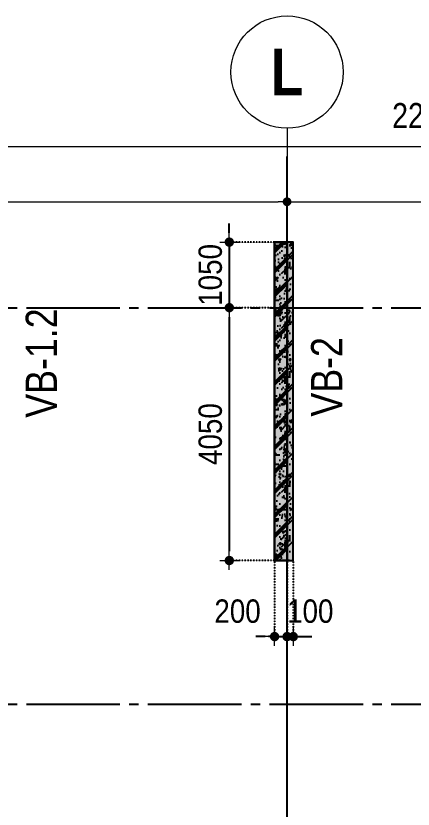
# Model space of a CAD drawing. Header units: millimetres. Extents: x -3973692 to -2843767, y 592734 to 838475.
# Drawn here: x -3065544 to -3059173, y 754199 to 766905 of the extents above; entities that cross this region are included whole.
import ezdxf
from ezdxf.enums import TextEntityAlignment as Align

# ---------------------------------------------------------------- set-up
doc = ezdxf.new("R2010")
doc.units = ezdxf.units.MM
doc.header["$MEASUREMENT"] = 0
doc.header["$PDMODE"] = 3
doc.header["$PDSIZE"] = -20
for name, pattern in [('CHG_XX_Luoi truc-Block B$0$MB_Luoi truc-150-TWB$0$Center101', [13, 10, -1, 1, -1]), ('DIVIDE2', [15.87499999999999, 6.349999999999998, -3.174999999999998, 0, -3.174999999999998, 0, -3.174999999999998]), ('HIDDEN5', [2.8375, 1.25, -1.5875])]:
    doc.linetypes.add(name, pattern=pattern)
doc.layers.get('0').update_dxf_attribs({"lineweight": 9})
doc.layers.get('Defpoints').update_dxf_attribs({"color": 10, "lineweight": 0})
for name, color, linetype, lineweight in [("'S_General_Dim_1", 1, 'Continuous', 18), ("'S_General_Divide_3 Intermediate", 3, 'DIVIDE2', 40), ('CHG_XX_Cot_Block B-T4-7$0$DBAO', 3, 'Continuous', 13), ('CHG_XX_Luoi truc-Block B$0$Dim 200', 1, 'Continuous', 5), ('TEXT', 7, 'Continuous', 15)]:
    doc.layers.add(name, color=color, linetype=linetype, lineweight=lineweight)
for name, color, linetype in [('CHG_XX_Cot_Block B-T4-7$0$mb_cot tang 1-3$0$Concrete Hatch', 218, 'Continuous'), ('CHG_XX_Cot_Block B-T4-7$0$mb_cot tang 1-3$0$Concrete Line', 6, 'Continuous'), ('CHG_XX_Cot_Block B-T4-7$0$mb_cot tang 1-3$0$Concrete Solid', 216, 'Continuous'), ('CHG_XX_Cot_Block B-T4-7$0$mb_cot tang 9-13 twb$0$Concrete Hatch', 218, 'Continuous'), ('CHG_XX_Cot_Block B-T4-7$0$mb_cot tang 9-13 twb$0$Concrete Line', 6, 'Continuous'), ('CHG_XX_Cot_Block B-T4-7$0$mb_cot tang 9-13 twb$0$Concrete Solid', 216, 'Continuous'), ('CHG_XX_Luoi truc-Block B$0$MB_Luoi truc-150-TWB$0$Grid', 34, 'Continuous'), ('CHG_XX_Luoi truc-Block B$0$MB_Luoi truc-150-TWB$0$Grid Line', 251, 'CHG_XX_Luoi truc-Block B$0$MB_Luoi truc-150-TWB$0$Center101'), ('dim', 1, 'Continuous')]:
    doc.layers.add(name, color=color, linetype=linetype)
doc.styles.add('arial', font='arial.ttf', dxfattribs={"width": 0.85})
doc.styles.add('CHG_XX_Luoi truc-Block B$0$MB_Luoi truc-150-TWB$0$Grid A-F$0$VNI-HelveCB', font='')
doc.styles.add('CHG_XX_Luoi truc-Block B$0$Star-HelCon', font='')
doc.styles.add('TTP-HelCon', font='')
doc.styles.get('CHG_XX_Luoi truc-Block B$0$MB_Luoi truc-150-TWB$0$Grid A-F$0$VNI-HelveCB').set_extended_font_data('VNI-Helve-Condense', bold=True)
doc.styles.get('CHG_XX_Luoi truc-Block B$0$Star-HelCon').set_extended_font_data('VNI-Helve-Condense')
doc.styles.get('TTP-HelCon').set_extended_font_data('VNI-Helve-Condense')
doc.dimstyles.new('150', dxfattribs={"dimscale": 150, "dimtxt": 2.5, "dimasz": 1, "dimexe": 0, "dimexo": 0, "dimgap": 0.75, "dimtad": 1, "dimdec": 0, "dimzin": 9, "dimdsep": 46, "dimtxsty": 'arial', "dimblk1": 'DIMDOT', "dimblk2": 'DIMDOT', "dimsah": 1, "dimcen": 2, "dimdle": 3, "dimclre": 8, "dimclrt": 2, "dimadec": 0, "dimazin": 0, "dimtfac": 1, "dimtdec": 0, "dimtix": 1, "dimtmove": 2, "dimatfit": 3, "dimldrblk": 'DIMPIJL', "dimfxl": 1, "dimtvp": 1.8, "dimtolj": 1, "dimtzin": 0, "dimarcsym": 0})
doc.dimstyles.new('CHG_XX_Luoi truc-Block B$0$Dim 200', dxfattribs={"dimscale": 200, "dimtxt": 2, "dimasz": 0.7, "dimexe": 1, "dimexo": 1, "dimgap": 1, "dimtad": 1, "dimdec": 0, "dimzin": 12, "dimdsep": 46, "dimtxsty": 'CHG_XX_Luoi truc-Block B$0$Star-HelCon', "dimblk": 'CHG_XX_Luoi truc-Block B$0$_Dot', "dimcen": 1, "dimclrd": 256, "dimclre": 256, "dimclrt": 3, "dimadec": 0, "dimazin": 0, "dimtfac": 1, "dimtdec": 0, "dimtix": 1, "dimtmove": 2, "dimatfit": 3, "dimldrblk": 'CHG_XX_Luoi truc-Block B$0$HTT Arrow 30', "dimfxl": 1, "dimtolj": 1, "dimtzin": 0, "dimarcsym": 0})

# ---------------------------------------------------------------- blocks, each defined once
blk = doc.blocks.new('*U3043')
at = {"layer": 'CHG_XX_Luoi truc-Block B$0$MB_Luoi truc-150-TWB$0$Grid Line'}
blk.add_line((0, 0), (0, 189), dxfattribs=at)
at = {"layer": 'CHG_XX_Luoi truc-Block B$0$MB_Luoi truc-150-TWB$0$Grid', "lineweight": -2, "style": 'CHG_XX_Luoi truc-Block B$0$MB_Luoi truc-150-TWB$0$Grid A-F$0$VNI-HelveCB'}
for tag, p in [('GRIDSUB', (0, 198)), ('GRID', (0, -9))]:
    blk.add_attdef(tag, text='', height=5, dxfattribs=at).set_placement(p, align=Align.MIDDLE)
blk = doc.blocks.new('CHG_XX_Luoi truc-Block B$0$_Dot')
at = {"color": 0, "linetype": 'ByBlock', "lineweight": -2}
blk.add_line((-0.5, 0), (-1, 0), dxfattribs=at)
at = {"color": 0, "linetype": 'ByBlock', "const_width": 0.5}
blk.add_lwpolyline([(-0.25, 0, 1), (0.25, 0, 1)], format="xyb", close=True, dxfattribs=at)
blk = doc.blocks.new('*D3047')
at = {"layer": 'CHG_XX_Luoi truc-Block B$0$Dim 200', "lineweight": -2, "transparency": 16777216}
for p, q in [((8026088.360705459, 1125780.489695714), (8026088.360705459, 1127745.146498515)), ((8036538.360705459, 1125780.489695714), (8036538.360705459, 1127745.146498515)), ((8026228.360705459, 1127545.146498515), (8036398.360705459, 1127545.146498515))]:
    blk.add_line(p, q, dxfattribs=at)
at = {"layer": 'Defpoints', "color": 0, "transparency": 16777216}
for p in [(8036538.360705459, 1127545.146498515), (8026088.360705459, 1125580.489695714), (8036538.360705459, 1125580.489695714)]:
    blk.add_point(p, dxfattribs=at)
at = {"layer": 'CHG_XX_Luoi truc-Block B$0$Dim 200', "lineweight": -2, "transparency": 16777216, "xscale": 140, "yscale": 140, "zscale": 140, "rotation": 180}
blk.add_blockref('CHG_XX_Luoi truc-Block B$0$_Dot', (8026088.360705459, 1127545.146498515), dxfattribs=at)
at = {"layer": 'CHG_XX_Luoi truc-Block B$0$Dim 200', "lineweight": -2, "transparency": 16777216, "xscale": 140, "yscale": 140, "zscale": 140}
blk.add_blockref('CHG_XX_Luoi truc-Block B$0$_Dot', (8036538.360705459, 1127545.146498515), dxfattribs=at)
at = {"layer": 'CHG_XX_Luoi truc-Block B$0$Dim 200', "color": 3, "transparency": 16777216, "insert": (8031313.360705459, 1127949.413165182), "char_height": 400, "attachment_point": 5, "style": 'CHG_XX_Luoi truc-Block B$0$Star-HelCon'}
blk.add_mtext('\\A1;10450', dxfattribs=at)
blk = doc.blocks.new('CHG_XX_Luoi truc-Block B$0$HTT Arrow 30')
blk.add_hatch(color=256).paths.add_polyline_path([(-2.5, 0.3750000000000002), (-2.5, -0.3749999999999998), (0, 0)])
at = {"color": 0, "linetype": 'ByBlock', "lineweight": -2}
for p, q in [((0, 0), (-2.5, 0.3750000000000002)), ((-2.5, -0.3749999999999998), (-2.5, 0.3750000000000002)), ((0, 0), (-2.5, -0.3749999999999998))]:
    blk.add_line(p, q, dxfattribs=at)
blk = doc.blocks.new('*D3048')
at = {"layer": 'CHG_XX_Luoi truc-Block B$0$Dim 200', "lineweight": -2, "transparency": 16777216}
for p, q in [((8036538.360705459, 1125780.489695714), (8036538.360705459, 1127745.146498515)), ((8048788.360705578, 1125780.489695714), (8048788.360705578, 1127745.146498515)), ((8036678.360705459, 1127545.146498515), (8048648.360705578, 1127545.146498515))]:
    blk.add_line(p, q, dxfattribs=at)
at = {"layer": 'Defpoints', "color": 0, "transparency": 16777216}
for p in [(8048788.360705578, 1127545.146498515), (8036538.360705459, 1125580.489695714), (8048788.360705578, 1125580.489695714)]:
    blk.add_point(p, dxfattribs=at)
at = {"layer": 'CHG_XX_Luoi truc-Block B$0$Dim 200', "lineweight": -2, "transparency": 16777216, "xscale": 140, "yscale": 140, "zscale": 140, "rotation": 180}
blk.add_blockref('CHG_XX_Luoi truc-Block B$0$_Dot', (8036538.360705459, 1127545.146498515), dxfattribs=at)
at = {"layer": 'CHG_XX_Luoi truc-Block B$0$Dim 200', "lineweight": -2, "transparency": 16777216, "xscale": 140, "yscale": 140, "zscale": 140}
blk.add_blockref('CHG_XX_Luoi truc-Block B$0$_Dot', (8048788.360705578, 1127545.146498515), dxfattribs=at)
at = {"layer": 'CHG_XX_Luoi truc-Block B$0$Dim 200', "color": 3, "transparency": 16777216, "insert": (8042663.360705518, 1127949.413165182), "char_height": 400, "attachment_point": 5, "style": 'CHG_XX_Luoi truc-Block B$0$Star-HelCon'}
blk.add_mtext('\\A1;12250', dxfattribs=at)
blk = doc.blocks.new('*D3049')
at = {"layer": 'CHG_XX_Luoi truc-Block B$0$Dim 200', "lineweight": -2, "transparency": 16777216}
for p, q in [((8026088.360705459, 1125780.489695714), (8026088.360705459, 1128627.62197251)), ((8048788.360705578, 1125780.489695714), (8048788.360705578, 1128627.62197251)), ((8026228.360705459, 1128427.62197251), (8048648.360705578, 1128427.62197251))]:
    blk.add_line(p, q, dxfattribs=at)
at = {"layer": 'Defpoints', "color": 0, "transparency": 16777216}
for p in [(8048788.360705578, 1128427.62197251), (8026088.360705459, 1125580.489695714), (8048788.360705578, 1125580.489695714)]:
    blk.add_point(p, dxfattribs=at)
at = {"layer": 'CHG_XX_Luoi truc-Block B$0$Dim 200', "lineweight": -2, "transparency": 16777216, "xscale": 140, "yscale": 140, "zscale": 140, "rotation": 180}
blk.add_blockref('CHG_XX_Luoi truc-Block B$0$_Dot', (8026088.360705459, 1128427.62197251), dxfattribs=at)
at = {"layer": 'CHG_XX_Luoi truc-Block B$0$Dim 200', "lineweight": -2, "transparency": 16777216, "xscale": 140, "yscale": 140, "zscale": 140}
blk.add_blockref('CHG_XX_Luoi truc-Block B$0$_Dot', (8048788.360705578, 1128427.62197251), dxfattribs=at)
at = {"layer": 'CHG_XX_Luoi truc-Block B$0$Dim 200', "color": 3, "transparency": 16777216, "insert": (8038860.405, 1128923.428), "char_height": 400, "attachment_point": 5, "style": 'CHG_XX_Luoi truc-Block B$0$Star-HelCon'}
blk.add_mtext('\\A1;22700', dxfattribs=at)
blk = doc.blocks.new('*U3113')
at = {"layer": 'CHG_XX_Cot_Block B-T4-7$0$mb_cot tang 9-13 twb$0$Concrete Hatch'}
h = blk.add_hatch(dxfattribs=at)
h.set_pattern_fill('CONCRETE', color=256, scale=50, style=0, pattern_type=2)
h.set_pattern_definition([(45, (-1550.000000000233, 49.99999999994191), (-176.7766952966369, 176.7766952966369), []), (45, (-1550.000000000233, 99.9999999999419), (-353.5533905932737, 353.5533905932738), []), (49.99999999999999, (-1550.000000000233, 49.99999999994191), (358.6300913003767, -31.37606749129755), [37.5, -412.5]), (355, (-1550.000000000233, 49.99999999994191), (-69.3756668065, 376.0960668500059), [30, -330]), (100.4514, (-1520.114160000233, 47.38532999994192), (289.2546908570108, 344.7197710304768), [31.870095, -350.571056]), (46.18420000000001, (-1550.000000000233, 149.9999999999419), (533.6205243128222, -82.75950716450905), [56.25, -618.75]), (96.6356, (-1505.531627500233, 143.1033464999419), (467.3313527743517, 487.0589354502209), [47.805144, -525.8565]), (351.1842, (-1550.000000000233, 149.9999999999419), (467.3309725668136, 487.0593004626623), [45, -495]), (21, (-1500.000000000233, 124.9999999999419), (298.4535260592309, -201.3094453326694), [37.5, -412.5]), (326.0000000000001, (-1500.000000000233, 124.9999999999419), (121.6576659607909, 362.5750225234265), [30, -330]), (71.4514, (-1475.128883500233, 108.2241969999419), (420.111314290745, 161.2652483549762), [31.870095, -350.571056]), (37.50000000000001, (-1550.000000000233, 49.99999999994191), (6.079927658645334, 166.4469269156558), [0, -326, 0, -335, 0, -331.25]), (7.499999999999999, (-1550.000000000233, 49.99999999994191), (131.5347687210743, 197.2058559411801), [0, -191, 0, -318.5, 0, -126.25]), (327.5, (-1661.500000000233, 49.99999999994191), (266.9112180862045, -11.2774358671899), [0, -125, 0, -390, 0, -517.5]), (317.5, (-1711.500000000233, 49.99999999994191), (291.5930846711931, 50.05249116615882), [0, -162.5, 0, -259, 0, -367.5]), (0, (-1375.000000000233, 224.9999999999419), (0, 875), [87.5, -787.5]), (0, (-1112.500000000233, 399.9999999999419), (0, 875), [87.5, -787.5]), (0, (-1287.500000000233, 749.9999999999419), (0, 875), [87.5, -350, 87.5, -350]), (90, (-1375.000000000233, 224.9999999999419), (-875, 5.35782974626967e-14), [87.5, -787.5]), (90, (-1287.500000000233, 749.9999999999419), (-875, 5.35782974626967e-14), [87.5, -787.5]), (90, (-1025.000000000233, 399.9999999999419), (-875, 5.35782974626967e-14), [87.5, -787.5]), (90, (-850.0000000002328, 662.4999999999419), (-875, 5.35782974626967e-14), [87.5, -787.5]), (135, (-1287.500000000233, 224.9999999999419), (-875.016357447105, 8.881784197001252e-14), [123.76, -1113.7]), (135, (-1200.000000000233, 749.9999999999419), (-875.016357447105, 8.881784197001252e-14), [123.76, -1113.7]), (45, (-1112.500000000233, 399.9999999999419), (8.881784197001252e-14, 875.016357447105), [123.76, -247.485, 123.76, -742.455]), (0, (-1725.000000000233, 49.99999999994191), (87.5, 87.5), [-175, 0])])
h.paths.add_polyline_path([(-3300.000000000233, 150), (-3300.000000000233, -50.00000000005809), (1800, -50.00000000005821), (1800, 150)])
at = {"layer": 'CHG_XX_Cot_Block B-T4-7$0$mb_cot tang 9-13 twb$0$Concrete Solid'}
blk.add_hatch(color=256, dxfattribs=at).paths.add_polyline_path([(-3300.000000000233, 150), (-3300.000000000233, -50.00000000005809), (1800, -50.00000000005821), (1800, 150)])
at = {"layer": 'CHG_XX_Cot_Block B-T4-7$0$mb_cot tang 9-13 twb$0$Concrete Line'}
blk.add_lwpolyline([(-3300.000000000233, 150), (-3300.000000000233, -50.00000000005809), (1800, -50.00000000005821), (1800, 150)], close=True, dxfattribs=at)
blk = doc.blocks.new('*U3120')
at = {"layer": 'CHG_XX_Cot_Block B-T4-7$0$mb_cot tang 1-3$0$Concrete Hatch'}
h = blk.add_hatch(dxfattribs=at)
h.set_pattern_fill('CONCRETE', color=256, scale=50, style=0, pattern_type=2)
h.set_pattern_definition([(45, (-50.00000000008731, -4850), (-176.7766952966369, 176.7766952966369), []), (45, (-50.00000000008731, -4800), (-353.5533905932737, 353.5533905932738), []), (49.99999999999999, (-50.00000000008731, -4850), (358.6300913003767, -31.37606749129755), [37.5, -412.5]), (355, (-50.00000000008731, -4850), (-69.3756668065, 376.0960668500059), [30, -330]), (100.4514, (-20.11416000008731, -4852.61467), (289.2546908570108, 344.7197710304768), [31.870095, -350.571056]), (46.18420000000001, (-50.00000000008731, -4750), (533.6205243128222, -82.75950716450905), [56.25, -618.75]), (96.6356, (-5.531627500087325, -4756.8966535), (467.3313527743517, 487.0589354502209), [47.805144, -525.8565]), (351.1842, (-50.00000000008731, -4750), (467.3309725668136, 487.0593004626623), [45, -495]), (21, (-8.731149137020111e-11, -4775), (298.4535260592309, -201.3094453326694), [37.5, -412.5]), (326.0000000000001, (-8.731149137020111e-11, -4775), (121.6576659607909, 362.5750225234265), [30, -330]), (71.4514, (24.87111649991269, -4791.775803), (420.111314290745, 161.2652483549762), [31.870095, -350.571056]), (37.50000000000001, (-50.00000000008731, -4850), (6.079927658645334, 166.4469269156558), [0, -326, 0, -335, 0, -331.25]), (7.499999999999999, (-50.00000000008731, -4850), (131.5347687210743, 197.2058559411801), [0, -191, 0, -318.5, 0, -126.25]), (327.5, (-161.5000000000873, -4850), (266.9112180862045, -11.2774358671899), [0, -125, 0, -390, 0, -517.5]), (317.5, (-211.5000000000873, -4850), (291.5930846711931, 50.05249116615882), [0, -162.5, 0, -259, 0, -367.5]), (0, (124.9999999999127, -4675), (0, 875), [87.5, -787.5]), (0, (387.4999999999127, -4500), (0, 875), [87.5, -787.5]), (0, (212.4999999999127, -4150), (0, 875), [87.5, -350, 87.5, -350]), (90, (124.9999999999127, -4675), (-875, 5.35782974626967e-14), [87.5, -787.5]), (90, (212.4999999999127, -4150), (-875, 5.35782974626967e-14), [87.5, -787.5]), (90, (474.9999999999127, -4500), (-875, 5.35782974626967e-14), [87.5, -787.5]), (90, (649.9999999999127, -4237.5), (-875, 5.35782974626967e-14), [87.5, -787.5]), (135, (212.4999999999127, -4675), (-875.016357447105, 8.881784197001252e-14), [123.76, -1113.7]), (135, (299.9999999999127, -4150), (-875.016357447105, 8.881784197001252e-14), [123.76, -1113.7]), (45, (387.4999999999127, -4500), (8.881784197001252e-14, 875.016357447105), [123.76, -247.485, 123.76, -742.455]), (0, (-225.0000000000873, -4850), (87.5, 87.5), [-175, 0])])
h.paths.add_polyline_path([(-150.0000000000873, 150), (-150.0000000000873, -4950), (150, -4950), (150, 150)])
at = {"layer": 'CHG_XX_Cot_Block B-T4-7$0$mb_cot tang 1-3$0$Concrete Solid'}
blk.add_hatch(color=256, dxfattribs=at).paths.add_polyline_path([(-150.0000000000873, 150), (-150.0000000000873, -4950), (150, -4950), (150, 150)])
at = {"layer": 'CHG_XX_Cot_Block B-T4-7$0$mb_cot tang 1-3$0$Concrete Line'}
blk.add_lwpolyline([(-150.0000000000873, 150), (-150.0000000000873, -4950), (150, -4950), (150, 150)], close=True, dxfattribs=at)
blk = doc.blocks.new('b')
at = {"layer": 'TEXT', "color": 3, "style": 'TTP-HelCon'}
for s, p in [('VB-1.2', (-15940.45019802358, -1762.374346544268)), ('VB-2', (-11364.810698024, -1744.230467441725))]:
    blk.add_text(s, height=500, rotation=90, dxfattribs=at).set_placement(p)
blk = doc.blocks.new('DIMDOT')
for p, q in [((0, -1), (0, 1)), ((1, 0), (-1, 0))]:
    blk.add_line(p, q)
at = {"const_width": 0.5}
blk.add_lwpolyline([(-0.25, 0, 1), (0.25, 0, 1)], format="xyb", close=True, dxfattribs=at)
blk = doc.blocks.new('*D942')
at = {"layer": "'S_General_Dim_1", "color": 0, "lineweight": -2, "transparency": 16777216}
for p, q in [((-3062120.963426718, 763431.0114584322), (-3062120.963426718, 763581.0114584322)), ((-3062120.963426718, 763281.0114584322), (-3062120.963426718, 762231.0114495863)), ((-3062120.963426718, 762081.0114495863), (-3062120.963426718, 761931.0114495863))]:
    blk.add_line(p, q, dxfattribs=at)
at = {"layer": "'S_General_Dim_1", "color": 8, "linetype": 'HIDDEN5', "lineweight": -2, "transparency": 16777216}
for p, q in [((-3061395.198556936, 763281.0114584322), (-3062120.963426718, 763281.0114584322)), ((-3061395.198556936, 762231.0114495863), (-3062120.963426718, 762231.0114495863))]:
    blk.add_line(p, q, dxfattribs=at)
at = {"layer": 'Defpoints', "color": 0, "transparency": 16777216}
for p in [(-3061395.198556936, 763281.0114584322), (-3062120.963426718, 762231.0114495863), (-3061395.198556936, 762231.0114495863)]:
    blk.add_point(p, dxfattribs=at)
at = {"layer": "'S_General_Dim_1", "color": 0, "lineweight": -2, "transparency": 16777216, "xscale": 150, "yscale": 150, "zscale": 150}
for p, rotation in [((-3062120.963426718, 763281.0114584322), 270), ((-3062120.963426718, 762231.0114495863), 90)]:
    blk.add_blockref('DIMDOT', p, dxfattribs=dict(at, rotation=rotation))
at = {"layer": "'S_General_Dim_1", "color": 2, "transparency": 16777216, "insert": (-3062424.928297113, 762756.01145401), "char_height": 375, "attachment_point": 5, "rotation": 90, "style": 'arial'}
blk.add_mtext('\\A1;1050', dxfattribs=at)
blk = doc.blocks.new('DIMPIJL')
at = {"linetype": 'ByBlock'}
blk.add_solid([(-2.5, 0.4166666666666686), (-2.5, -0.4166666666666686), (0, 0)], dxfattribs=at)
blk = doc.blocks.new('*D943')
at = {"layer": "'S_General_Dim_1", "color": 8, "linetype": 'HIDDEN5', "lineweight": -2, "transparency": 16777216}
for p, q in [((-3061395.198556936, 762231.0114495863), (-3062120.963426721, 762231.0114495863)), ((-3061395.198556675, 758181.0114584317), (-3062120.963426721, 758181.0114584317))]:
    blk.add_line(p, q, dxfattribs=at)
at = {"layer": "'S_General_Dim_1", "color": 0, "lineweight": -2, "transparency": 16777216}
blk.add_line((-3062120.963426721, 762081.0114495863), (-3062120.963426721, 758331.0114584317), dxfattribs=at)
at = {"layer": 'Defpoints', "color": 0, "transparency": 16777216}
for p in [(-3061395.198556936, 762231.0114495863), (-3062120.963426721, 758181.0114584317), (-3061395.198556675, 758181.0114584317)]:
    blk.add_point(p, dxfattribs=at)
at = {"layer": "'S_General_Dim_1", "color": 0, "lineweight": -2, "transparency": 16777216, "xscale": 150, "yscale": 150, "zscale": 150}
for p, rotation in [((-3062120.963426721, 762231.0114495863), 90), ((-3062120.963426721, 758181.0114584317), 270)]:
    blk.add_blockref('DIMDOT', p, dxfattribs=dict(at, rotation=rotation))
at = {"layer": "'S_General_Dim_1", "color": 2, "transparency": 16777216, "insert": (-3062424.928297116, 760206.0114540098), "char_height": 375, "attachment_point": 5, "rotation": 90, "style": 'arial'}
blk.add_mtext('\\A1;4050', dxfattribs=at)
blk = doc.blocks.new('*D944')
at = {"layer": "'S_General_Dim_1", "color": 8, "linetype": 'HIDDEN5', "lineweight": -2, "transparency": 16777216}
for p, q in [((-3061395.198556935, 758181.011449586), (-3061395.198556935, 756962.793111143)), ((-3061195.198556935, 758181.011449586), (-3061195.198556935, 756962.793111143))]:
    blk.add_line(p, q, dxfattribs=at)
at = {"layer": "'S_General_Dim_1", "color": 0, "lineweight": -2, "transparency": 16777216}
for p, q in [((-3061545.198556935, 756962.793111143), (-3061695.198556935, 756962.793111143)), ((-3061395.198556935, 756962.793111143), (-3061195.198556935, 756962.793111143)), ((-3061045.198556935, 756962.793111143), (-3060895.198556935, 756962.793111143))]:
    blk.add_line(p, q, dxfattribs=at)
at = {"layer": 'Defpoints', "color": 0, "transparency": 16777216}
for p in [(-3061395.198556935, 758181.011449586), (-3061195.198556935, 758181.011449586), (-3061195.198556935, 756962.793111143)]:
    blk.add_point(p, dxfattribs=at)
at = {"layer": "'S_General_Dim_1", "color": 0, "lineweight": -2, "transparency": 16777216, "xscale": 150, "yscale": 150, "zscale": 150}
blk.add_blockref('DIMDOT', (-3061395.198556935, 756962.793111143), dxfattribs=at)
at = {"layer": "'S_General_Dim_1", "color": 0, "lineweight": -2, "transparency": 16777216, "xscale": 150, "yscale": 150, "zscale": 150, "rotation": 180}
blk.add_blockref('DIMDOT', (-3061195.198556935, 756962.793111143), dxfattribs=at)
at = {"layer": "'S_General_Dim_1", "color": 2, "transparency": 16777216, "insert": (-3061989.04922792, 757368.0796050039), "char_height": 375, "attachment_point": 5, "style": 'arial'}
blk.add_mtext('\\A1;200', dxfattribs=at)
blk = doc.blocks.new('*D945')
at = {"layer": "'S_General_Dim_1", "color": 8, "linetype": 'HIDDEN5', "lineweight": -2, "transparency": 16777216}
for p, q in [((-3061195.198556935, 758181.011449586), (-3061195.198556935, 756962.793111143)), ((-3061095.198563455, 758181.011449586), (-3061095.198563455, 756962.793111143))]:
    blk.add_line(p, q, dxfattribs=at)
at = {"layer": "'S_General_Dim_1", "color": 0, "lineweight": -2, "transparency": 16777216}
for p, q in [((-3061345.198556935, 756962.793111143), (-3061495.198556935, 756962.793111143)), ((-3061195.198556935, 756962.793111143), (-3061095.198563455, 756962.793111143)), ((-3060945.198563455, 756962.793111143), (-3060795.198563455, 756962.793111143))]:
    blk.add_line(p, q, dxfattribs=at)
at = {"layer": 'Defpoints', "color": 0, "transparency": 16777216}
for p in [(-3061195.198556935, 758181.011449586), (-3061095.198563455, 758181.011449586), (-3061095.198563455, 756962.793111143)]:
    blk.add_point(p, dxfattribs=at)
at = {"layer": "'S_General_Dim_1", "color": 0, "lineweight": -2, "transparency": 16777216, "xscale": 150, "yscale": 150, "zscale": 150}
blk.add_blockref('DIMDOT', (-3061195.198556935, 756962.793111143), dxfattribs=at)
at = {"layer": "'S_General_Dim_1", "color": 0, "lineweight": -2, "transparency": 16777216, "xscale": 150, "yscale": 150, "zscale": 150, "rotation": 180}
blk.add_blockref('DIMDOT', (-3061095.198563455, 756962.793111143), dxfattribs=at)
at = {"layer": "'S_General_Dim_1", "color": 2, "transparency": 16777216, "insert": (-3060822.705791078, 757368.0796050039), "char_height": 375, "attachment_point": 5, "style": 'arial'}
blk.add_mtext('\\A1;100', dxfattribs=at)
blk = doc.blocks.new('CHG_XX_Luoi truc-Block B', base_point=(8026088.360705459, 1047448.634998515))
at = {"layer": 'CHG_XX_Luoi truc-Block B$0$MB_Luoi truc-150-TWB$0$Grid', "lineweight": -2}
blk.add_line((8036538.360705458, 1128722.580775458), (8036538.360705458, 1128272.580775458), dxfattribs=at)
blk.add_circle((8036538.360705458, 1129622.580775458), 900, dxfattribs=at)
at = {"layer": 'CHG_XX_Luoi truc-Block B$0$MB_Luoi truc-150-TWB$0$Grid Line'}
blk.add_line((8036538.360705458, 1046158.106275256), (8036538.360705458, 1128272.580775458), dxfattribs=at)
at = {"layer": 'CHG_XX_Luoi truc-Block B$0$MB_Luoi truc-150-TWB$0$Grid', "xscale": -150, "yscale": 150, "zscale": 150, "rotation": 270}
for p in [(8022608.235654154, 1125848.634998515), (8022608.235654154, 1119498.634998515)]:
    blk.add_blockref('*U3043', p, dxfattribs=at)
at = {"layer": 'CHG_XX_Luoi truc-Block B$0$MB_Luoi truc-150-TWB$0$Grid', "style": 'CHG_XX_Luoi truc-Block B$0$MB_Luoi truc-150-TWB$0$Grid A-F$0$VNI-HelveCB'}
blk.add_text('L', height=750, dxfattribs=at).set_placement((8036538.360705458, 1129622.580775458), align=Align.MIDDLE)
at = {"layer": 'CHG_XX_Luoi truc-Block B$0$Dim 200'}
dim = blk.add_linear_dim(base=(8048788.360705578, 1128427.62197251), p1=(8026088.360705459, 1125580.489695714), p2=(8048788.360705578, 1125580.489695714), dimstyle='CHG_XX_Luoi truc-Block B$0$Dim 200', dxfattribs=at)
dim.commit()
dim.dimension.update_dxf_attribs({"geometry": '*D3049', "text_midpoint": (8038860.405, 1128923.428), "dimtype": 128})
for base, p1, p2, picture, middle in [((8036538.360705459, 1127545.146498515), (8026088.360705459, 1125580.489695714), (8036538.360705459, 1125580.489695714), '*D3047', (8031313.360705459, 1127949.413165182)), ((8048788.360705578, 1127545.146498515), (8036538.360705459, 1125580.489695714), (8048788.360705578, 1125580.489695714), '*D3048', (8042663.360705518, 1127949.413165182))]:
    dim = blk.add_linear_dim(base=base, p1=p1, p2=p2, dimstyle='CHG_XX_Luoi truc-Block B$0$Dim 200', dxfattribs=at)
    dim.commit()
    dim.dimension.update_dxf_attribs({"geometry": picture, "text_midpoint": middle})
blk = doc.blocks.new('CHG_XX_Cot_Block B-T4-7', base_point=(8026088.360705459, 1047448.634998515))
at = {"layer": 'CHG_XX_Cot_Block B-T4-7$0$DBAO'}
blk.add_blockref('CHG_XX_Luoi truc-Block B', (8026088.360705459, 1047448.634998515), dxfattribs=at)
at = {"layer": 'CHG_XX_Cot_Block B-T4-7$0$mb_cot tang 1-3$0$Concrete Line'}
blk.add_blockref('*U3120', (8036488.360698938, 1126748.634998515), dxfattribs=at)
at = {"layer": 'CHG_XX_Cot_Block B-T4-7$0$mb_cot tang 9-13 twb$0$Concrete Line', "xscale": -1, "rotation": 270}
blk.add_blockref('*U3113', (8036388.360698938, 1125098.635007361), dxfattribs=at)

msp = doc.modelspace()

# ---------------------------------------------------------------- block references
at = {"layer": "'S_General_Divide_3 Intermediate"}
msp.add_blockref('CHG_XX_Cot_Block B-T4-7', (-3071645.198556934, 683831.0114495861), dxfattribs=at)
at = {"layer": 'dim'}
msp.add_blockref('b', (-3048945.198556815, 762231.011449586), dxfattribs=at)

# ---------------------------------------------------------------- dimensions: what is measured, and where the dimension line sits
at = {"layer": "'S_General_Dim_1"}
for base, p1, p2, picture, middle in [((-3062120.963426718, 762231.0114495863), (-3061395.198556935, 763281.011458432), (-3061395.198556935, 762231.011449586), '*D942', (-3062424.928297113, 762756.01145401)), ((-3062120.963426721, 758181.0114584317), (-3061395.198556935, 762231.011449586), (-3061395.198556674, 758181.0114584315), '*D943', (-3062424.928297116, 760206.0114540098))]:
    dim = msp.add_linear_dim(base=base, p1=p1, p2=p2, angle=90, dimstyle='150', dxfattribs=at)
    dim.commit()
    dim.dimension.update_dxf_attribs({"geometry": picture, "text_midpoint": middle})
for base, p1, p2, picture, middle in [((-3061195.198556935, 756962.793111143), (-3061395.198556935, 758181.011449586), (-3061195.198556935, 758181.011449586), '*D944', (-3061989.04922792, 757368.0796050039)), ((-3061095.198563455, 756962.793111143), (-3061195.198556935, 758181.011449586), (-3061095.198563455, 758181.011449586), '*D945', (-3060822.705791078, 757368.0796050039))]:
    dim = msp.add_linear_dim(base=base, p1=p1, p2=p2, dimstyle='150', dxfattribs=at)
    dim.commit()
    dim.dimension.update_dxf_attribs({"geometry": picture, "text_midpoint": middle, "dimtype": 160})

doc.saveas('drawing.dxf')
